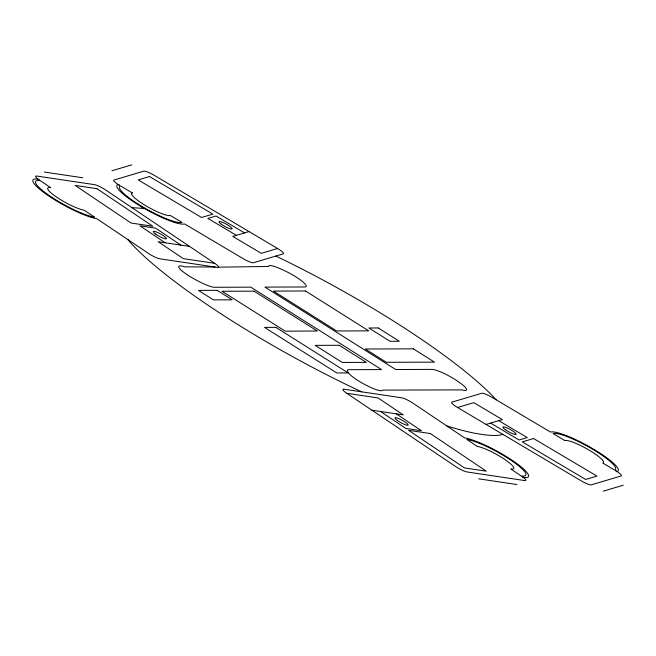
<?xml version="1.0" encoding="UTF-8"?>
<svg xmlns="http://www.w3.org/2000/svg" width="656" height="656" viewBox="0 0 656 656"><rect width="100%" height="100%" fill="white"/><g stroke="black" fill="none" stroke-linecap="round" stroke-linejoin="round"><path stroke-width="0.98" d="M218.563 267.164L268.525 266.467A19.828 3.616 28.8 0 1 280.793 268.976L283.613 270.256A19.828 3.616 28.8 0 1 301.85 281.039A19.828 3.616 28.8 0 1 304.769 286.967L264.95 287.107L395.675 369.517L431.886 369.394A19.828 3.616 28.8 0 1 458.511 381.817L459.799 382.727A19.828 3.616 28.8 0 1 461.865 389.877L382.702 390.107A19.828 3.616 28.8 0 1 365.827 385.056A19.828 3.616 28.8 0 1 347.959 372.083L347.565 371.165A19.828 3.616 28.8 0 1 348.918 369.681L381.513 369.566L250.789 287.156L214.586 287.279A19.828 3.616 28.8 0 1 199.014 281.522L196.562 280.243A19.828 3.616 28.8 0 1 179.859 268.829A19.828 3.616 28.8 0 1 184.787 266.836L215.053 267.041M111.93 170.757L131.815 164.845M249.05 231.576L232.782 236.414L261.301 253.331L277.57 248.493A9.356 1.706 28.8 0 1 283.236 253.864L253.405 262.736A9.356 1.706 28.8 0 1 243.228 258.71L184.607 223.934A39.286 7.159 28.8 0 1 141.844 207.017A39.286 7.159 28.8 0 1 118.064 184.459L119.646 185.402A9.356 1.706 28.8 0 1 113.98 180.031L143.812 171.159A9.356 1.706 28.8 0 1 153.996 175.185L277.57 248.493M457.56 407.507L581.142 480.815A9.356 1.706 28.8 0 0 591.318 484.841L621.15 475.969A9.356 1.706 28.8 0 0 615.484 470.598L617.075 471.541A39.286 7.159 28.8 0 0 593.286 448.983A39.286 7.159 28.8 0 0 550.532 432.066L491.91 397.29A9.356 1.706 28.8 0 0 481.725 393.264L451.894 402.136A9.356 1.706 28.8 0 0 457.56 407.507L473.829 402.669L502.348 419.586L486.08 424.424M603.315 491.155L623.2 485.243M502.898 434.403L500.061 435.067A224.491 40.91 28.8 0 1 449.893 426.876L446.703 425.851M131.905 207.632L144.386 208.501L141.844 207.017M44.428 172.061L82.754 177.768M189.543 246.402L158.178 241.728L183.352 258.653L214.709 263.327A9.356 1.706 28.8 0 1 217.349 267.377L159.851 258.808A9.356 1.706 28.8 0 1 148.502 253.462L96.768 218.661A39.286 7.159 28.8 0 1 49.102 196.185A39.286 7.159 28.8 0 1 38.032 179.154L39.426 180.097A9.356 1.706 28.8 0 1 36.793 176.046L94.292 184.615A9.356 1.706 28.8 0 1 105.641 189.969L214.709 263.327M346.729 393.272L455.805 466.637A9.356 1.706 28.8 0 0 467.154 471.984L524.644 480.561A9.356 1.706 28.8 0 0 522.012 476.502L523.406 477.445A39.286 7.159 28.8 0 0 512.336 460.422A39.286 7.159 28.8 0 0 464.678 437.946L412.936 403.145A9.356 1.706 28.8 0 0 401.587 397.79L344.088 389.221A9.356 1.706 28.8 0 0 346.729 393.272L378.086 397.946L403.26 414.879L371.895 410.205M478.683 478.831L517.01 484.546M361.735 391.853L354.97 388.696A224.491 40.91 28.8 0 1 129.125 241.137L127.813 239.538M275.84 256.061L287.525 261.736A224.491 40.91 28.8 0 1 491.926 395.289L496.141 399.799M244.532 232.921L216.013 216.004L207.878 218.423L236.398 235.34M498.732 420.66L527.252 437.577L519.117 439.996L490.598 423.079M180.826 245.098L155.661 228.173L139.974 225.836L165.148 242.761M396.29 413.838L421.464 430.771L405.785 428.434L380.611 411.501M149.47 176.53L138.178 179.892L201.548 217.48L212.847 214.127L149.47 176.53M533.582 438.52L522.283 441.873L585.66 479.47L596.96 476.108L533.582 438.52M217.136 290.337L198.432 290.395L213.495 299.89L232.199 299.825L217.136 290.337M254.052 291.157L221.982 291.272L285.237 331.149L317.307 331.034L254.052 291.157M305.491 290.985L273.421 291.092L336.676 330.968L368.746 330.862L305.491 290.985M275.873 327.36L264.516 327.401L336.807 372.977L348.164 372.936L275.873 327.36M378.258 327.959L368.902 327.992L389.984 341.284L399.34 341.259L378.258 327.959M339.226 345.286L315.175 345.368L342.284 362.456L366.335 362.374L339.226 345.286M413.395 348.844L365.294 349.008L386.376 362.301L434.477 362.137L413.395 348.844M96.924 188.666L75.145 185.418L131.085 223.04L152.864 226.287L96.924 188.666M430.361 433.559L408.581 430.311L464.514 467.933L486.293 471.18L430.361 433.559M564.783 440.52L553.065 433.567A36.293 6.617 28.8 0 1 592.565 449.196A36.293 6.617 28.8 0 1 614.533 470.032L602.815 463.079A22.452 4.092 28.8 0 0 589.219 450.188A22.452 4.092 28.8 0 0 564.783 440.52M132.323 192.921L120.597 185.968A36.293 6.617 28.8 0 0 142.565 206.804A36.293 6.617 28.8 0 0 182.065 222.433L170.347 215.48A22.452 4.092 28.8 0 1 145.911 205.812A22.452 4.092 28.8 0 1 132.323 192.921M477.265 446.408L466.916 439.446A36.293 6.617 28.8 0 1 510.942 460.209A36.293 6.617 28.8 0 1 521.167 475.936L510.819 468.983A22.452 4.092 28.8 0 0 504.497 459.249A22.452 4.092 28.8 0 0 477.265 446.408M50.619 187.624L40.27 180.662A36.293 6.617 28.8 0 0 50.496 196.39A36.293 6.617 28.8 0 0 94.53 217.152L84.181 210.191A22.452 4.092 28.8 0 1 56.941 197.349A22.452 4.092 28.8 0 1 50.619 187.624M505.292 429.639A7.487 1.361 28.8 0 0 516.042 434.395A7.487 1.361 28.8 0 0 507.334 428.073A7.487 1.361 28.8 0 0 505.292 429.639M397.413 420.504A7.487 1.361 28.8 0 0 408.098 425.186A7.487 1.361 28.8 0 0 399.283 418.84A7.487 1.361 28.8 0 0 397.413 420.504M221.31 224.237A7.487 1.361 28.8 0 0 232.06 228.985A7.487 1.361 28.8 0 0 223.352 222.671A7.487 1.361 28.8 0 0 221.31 224.237M155.661 234.085A7.487 1.361 28.8 0 0 166.345 238.768A7.487 1.361 28.8 0 0 157.53 232.421A7.487 1.361 28.8 0 0 155.661 234.085"/></g></svg>
